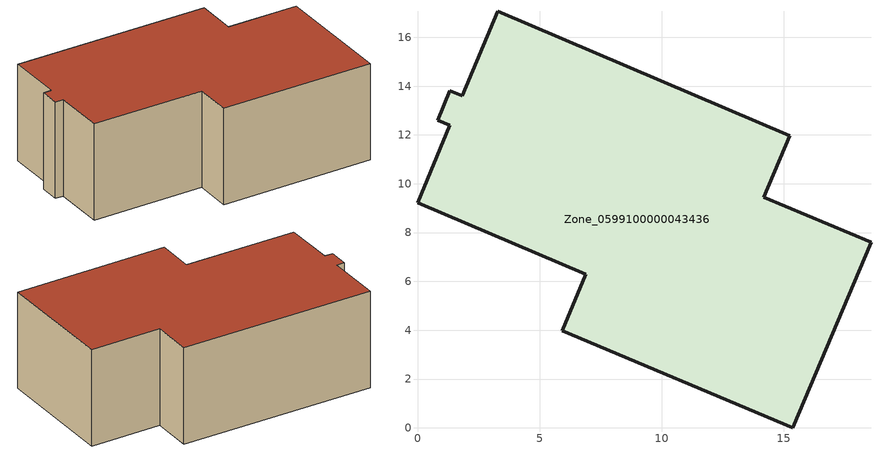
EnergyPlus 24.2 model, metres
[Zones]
Zone_0599100000043436
 floor ground (C_G): 14.18,9.45 18.58,7.61 15.37,0 5.93,3.98 6.9,6.29 0,9.22 1.33,12.39 0.82,12.6 1.33,13.82 1.84,13.61 3.28,17.07 15.25,11.97 z0
 wall outside (C_F): 1.84,13.61 1.33,13.82 0.82,12.6 1.33,12.39 0,9.22 6.9,6.29 5.93,3.98 15.37,0 18.58,7.61 14.18,9.45 15.25,11.97 3.28,17.07 1.84,13.61 z0:6.54
 roof outside (C_R): 15.25,11.97 3.28,17.07 1.84,13.61 1.33,13.82 0.82,12.6 1.33,12.39 0,9.22 6.9,6.29 5.93,3.98 15.37,0 18.58,7.61 14.18,9.45 z6.54
[BUILDING]
Pand.0599100000043436: North Axis=0; Terrain=City; Loads Convergence Tolerance Value=0.04; Temperature Convergence Tolerance Value=0.4; Solar Distribution=FullExterior; Maximum Number of Warmup Days=25; Minimum Number of Warmup Days=1
[Site:Location]
Rotterdam.The.Hague.AP_ZH_NLD Design_Conditions: Latitude=51.96; Longitude=4.45; Time Zone=1; Elevation=-4.5
[SITE:GROUNDTEMPERATURE:BUILDINGSURFACE]
18, 18, 18, 18, 18, 18, 18, 18, 18, 18, 18, 18
[MATERIAL] Thermal Absorptance=0.9; Solar Absorptance=0.7; Visible Absorptance=0.7
Name | Roughness | Thickness | Conductivity | Density | Specific Heat
G.D.1975-1991 | MediumSmooth | 0.15 | 0.288461 | 540 | 1210
F.D.1975-1991 | Rough | 0.3 | 0.230769 | 1920 | 840
R.D.1975-1991 | MediumRough | 0.2 | 0.153846 | 1500 | 1000
[CONSTRUCTION]
C_G: G.D.1975-1991
C_F: F.D.1975-1991
C_R: R.D.1975-1991
[ZONE]
Zone_0599100000043436: Type=1; Multiplier=1; Ceiling Height=Autocalculate; Volume=Autocalculate; Floor Area=autocalculate; Part of Total Floor Area=Yes
[ZONEINFILTRATION:DESIGNFLOWRATE]
Infil_Zone_0599100000043436: Zone or ZoneList or Space or SpaceList=Zone_0599100000043436; Schedule=AlwaysOn; Design Flow Rate Calculation Method=Flow/Area; Flow Rate per Floor Area=0.0042; Constant Term Coefficient=1; Temperature Term Coefficient=0; Velocity Term Coefficient=0; Velocity Squared Term Coefficient=0
[HVACTEMPLATE:ZONE:IDEALLOADSAIRSYSTEM]
Zone_0599100000043436: Maximum Heating Supply Air Temperature=50; Minimum Cooling Supply Air Temperature=13; Maximum Heating Supply Air Humidity Ratio=0.0156; Minimum Cooling Supply Air Humidity Ratio=0.0077; Heating Limit=NoLimit; Cooling Limit=NoLimit; Dehumidification Control Type=ConstantSensibleHeatRatio; Cooling Sensible Heat Ratio=0.7; Dehumidification Setpoint=60; Humidification Control Type=None; Humidification Setpoint=30; Outdoor Air Method=None; Outdoor Air Flow Rate per Person=0.00944; Outdoor Air Flow Rate per Zone Floor Area=0; Outdoor Air Flow Rate per Zone=0; Demand Controlled Ventilation Type=None; Outdoor Air Economizer Type=NoEconomizer; Heat Recovery Type=None; Sensible Heat Recovery Effectiveness=0.7; Latent Heat Recovery Effectiveness=0.65
[ZONECONTROL:THERMOSTAT]
ThermostatControl_Zone_0599100000043436: Zone or ZoneList=Zone_0599100000043436; Control Type Schedule=DualSetpointControlType; Control 1=Thermostat_Zone_0599100000043436; Temperature Difference Between Cutout And Setpoint=0
[THERMOSTATSETPOINT:DUALSETPOINT]
Thermostat_Zone_0599100000043436: Heating Setpoint Temperature Schedule=HeatingSetpoint_Zone_0599100000043436; Cooling Setpoint Temperature Schedule=CoolingSetpoint_Zone_0599100000043436
[SCHEDULE:COMPACT]
HeatingSetpoint_Zone_0599100000043436: Through: 12/31, For: AllDays, Until: 24:00, 21
CoolingSetpoint_Zone_0599100000043436: Through: 12/31, For: AllDays, Until: 24:00, 24
DualSetpointControlType: Through: 12/31, For: AllDays, Until: 24:00, 4
AlwaysOn: Through: 12/31, For: AllDays, Until: 24:00, 1
